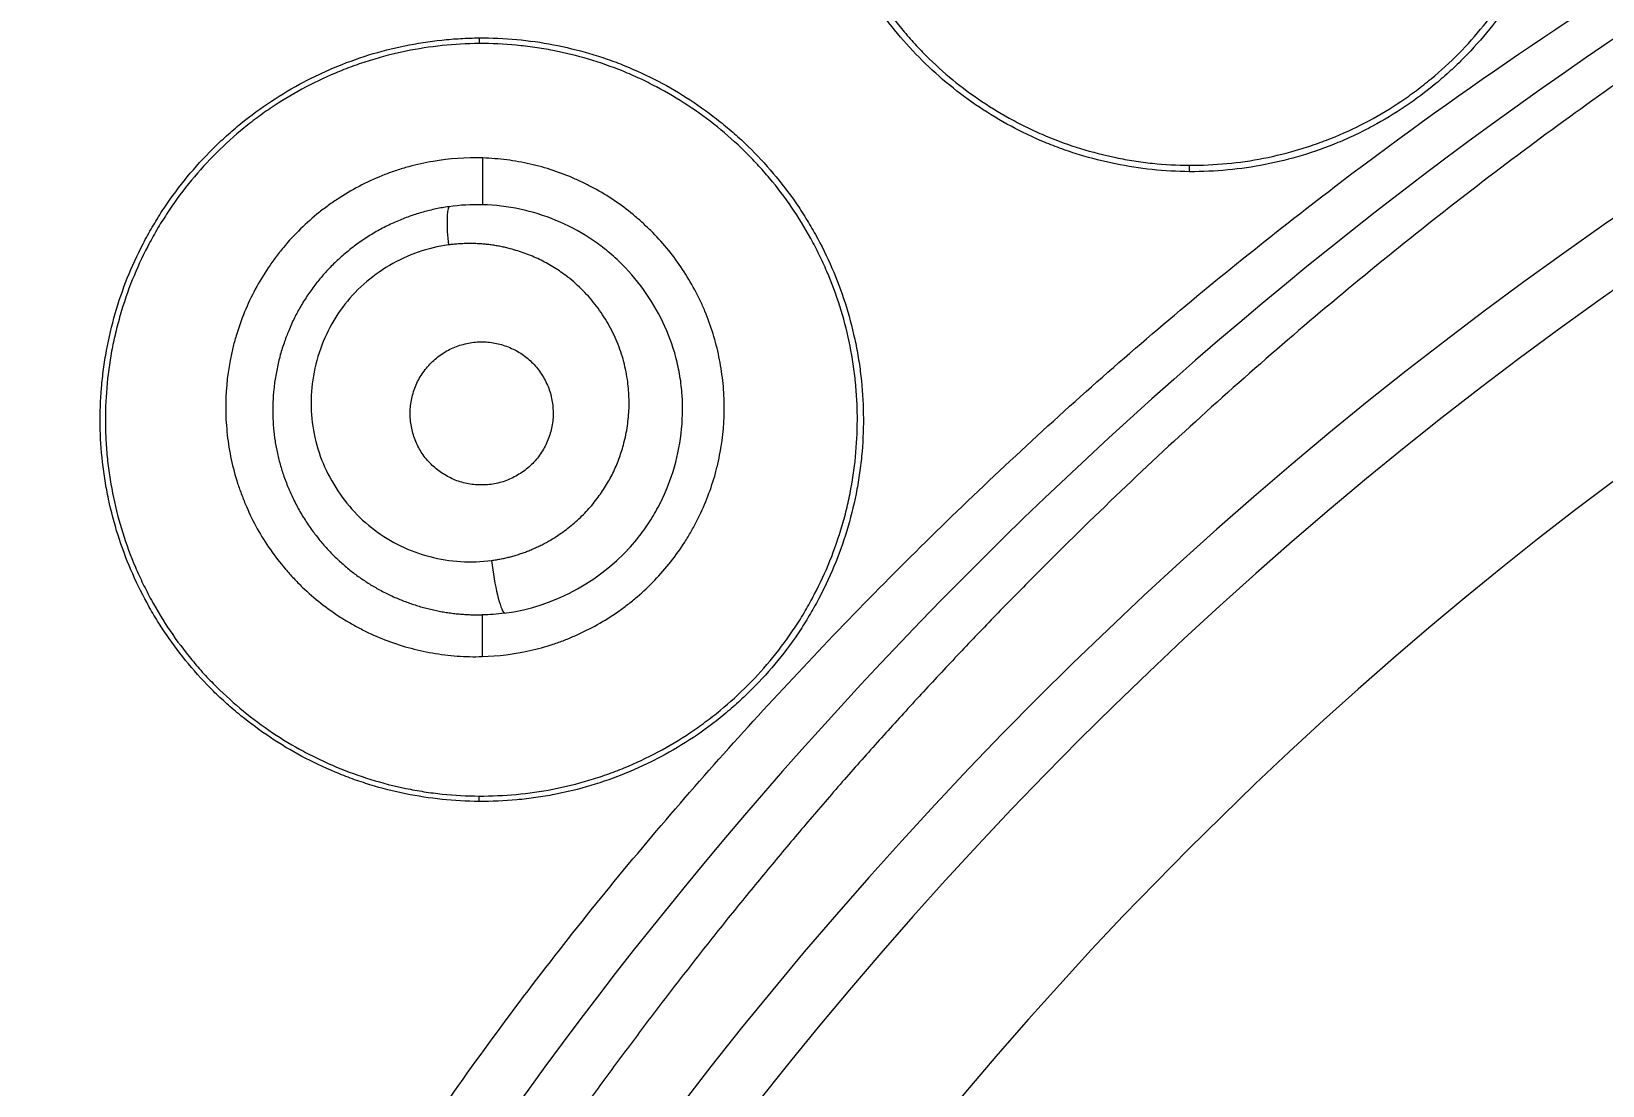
# Model space of a CAD drawing. Extents: x 541 to 1062, y 0 to 382.
# Drawn here: x 870.76 to 880.79, y 292.12 to 298.84 of the extents above; entities that cross this region are included whole.
import ezdxf

# ---------------------------------------------------------------- set-up
doc = ezdxf.new("R2010")
doc.units = 0
doc.header["$LTSCALE"] = 10
doc.header["$MEASUREMENT"] = 0
doc.header["$PDMODE"] = 3
doc.header["$PDSIZE"] = -10
doc.layers.get('0').update_dxf_attribs({"linetype": 'CONTINUOUS'})
doc.layers.get('DEFPOINTS').update_dxf_attribs({"linetype": 'CONTINUOUS'})
doc.layers.add('1', color=7, linetype='CONTINUOUS')
doc.styles.add('Daelim Dimension', font='')
doc.styles.get('Daelim Dimension').set_extended_font_data('NanumGothic')
doc.dimstyles.new('DEFAULT', dxfattribs={"dimscale": 2, "dimtxt": 2, "dimasz": 2, "dimexe": 0, "dimexo": 2, "dimgap": 1, "dimtad": 1, "dimdec": 1, "dimzin": 9, "dimdsep": 46, "dimtxsty": 'Daelim Dimension', "dimcen": 0.5, "dimclrd": 252, "dimclre": 252, "dimclrt": 3, "dimadec": 1, "dimazin": 0, "dimtfac": 1, "dimtdec": 1, "dimtix": 1, "dimtmove": 0, "dimatfit": 3, "dimfxl": 1, "dimtolj": 1, "dimtzin": 1, "dimlwd": 9, "dimlwe": 9, "dimarcsym": 0})

# ---------------------------------------------------------------- blocks, each defined once
blk = doc.blocks.new('*D10')
at = {"color": 5, "linetype": 'ByBlock', "lineweight": 9, "ltscale": 0.5, "transparency": 16777216}
for p, q in [((845.7, 280.073), (845.7, 341.221)), ((849.7, 341.221), (941.7, 341.221)), ((945.7, 280.074), (945.7, 341.221))]:
    blk.add_line(p, q, dxfattribs=at)
at = {"color": 5, "ltscale": 0.5, "transparency": 16777216}
for points in [[(849.7, 341.887), (849.7, 340.554), (845.7, 341.221)], [(941.7, 341.887), (941.7, 340.554), (945.7, 341.221)]]:
    blk.add_solid(points, dxfattribs=at)
at = {"layer": 'DEFPOINTS', "color": 0, "ltscale": 0.5, "transparency": 16777216}
for p in [(945.7, 341.221), (845.7, 276.073), (945.7, 276.074)]:
    blk.add_point(p, dxfattribs=at)
at = {"color": 7, "ltscale": 0.5, "transparency": 16777216, "insert": (895.7, 346.221), "char_height": 6, "attachment_point": 5, "style": 'Daelim Dimension'}
blk.add_mtext('\\A1;%%C100', dxfattribs=at)

msp = doc.modelspace()

# ---------------------------------------------------------------- linework, layer by layer
at = {"layer": '1', "color": 7, "linetype": 'Continuous', "lineweight": 13}
for p, q in [((873.617, 298.803), (873.617, 298.767)), ((873.64, 297.739), (873.64, 298.038)), ((878.152, 297.95), (878.152, 297.991)), ((873.637, 295.123), (873.637, 294.858)), ((873.617, 293.934), (873.617, 293.968))]:
    msp.add_line(p, q, dxfattribs=at)
at = {"layer": '1', "color": 7, "linetype": 'Continuous', "lineweight": 18}
for radius, start, end in [(45.353, 90, 267.6206), (41.2, 90, 267.3523), (41.78, 102.5334, 267.3912)]:
    msp.add_arc((895.7, 276.074), radius, start, end, dxfattribs=at)
at = {"layer": '1', "color": 7, "linetype": 'Continuous', "lineweight": 13}
for radius, start, end in [(26.189, 90, 270), (25.813, 90, 180), (24.827, 0, 180)]:
    msp.add_arc((895.7, 276.074), radius, start, end, dxfattribs=at)
for centre, major_axis, ratio, start_param, end_param in [((873.471, 297.435), (-0.04, 0.297), 0.144323, 0.176399, 1.390659), ((873.746, 295.428), (0.04, -0.297), 0.143923, 4.547591, 6.106797)]:
    msp.add_ellipse(centre, major_axis=major_axis, ratio=ratio, start_param=start_param, end_param=end_param, dxfattribs=at)
at = {"layer": '1', "color": 7, "linetype": 'Continuous', "lineweight": 18}
for points, weights in [([(895.7, 326.074), (868.439, 326.074), (845.7, 307.335), (845.7, 276.074)], [1, 0.732970788325, 0.639202598139, 0.718695429443]), ([(895.7, 321.97), (847.662, 321.97), (829.279, 277.589), (863.247, 243.621)], [1, 0.588455621577, 0.588455621577, 1])]:
    msp.add_rational_spline(points, weights, degree=3, dxfattribs=at)
at = {"layer": '1', "color": 7, "linetype": 'Continuous', "lineweight": 13}
for points, knots in [([(853.335, 276.074), (853.335, 278.847), (853.608, 281.62), (854.69, 287.059), (855.499, 289.725), (857.621, 294.849), (858.934, 297.306), (862.015, 301.917), (863.783, 304.07), (867.704, 307.992), (869.858, 309.759), (874.469, 312.84), (876.926, 314.154), (882.05, 316.276), (884.716, 317.085), (890.155, 318.167), (892.927, 318.44), (895.7, 318.44)], [0, 0, 0, 0, 0.125, 0.125, 0.25, 0.25, 0.375, 0.375, 0.5, 0.5, 0.625, 0.625, 0.75, 0.75, 0.875, 0.875, 1, 1, 1, 1]), ([(872.987, 291.393), (873.125, 291.601), (873.264, 291.807), (873.55, 292.214), (873.696, 292.416), (874.144, 293.013), (874.457, 293.402), (875.103, 294.16), (875.438, 294.529), (876.124, 295.252), (876.476, 295.604), (877.199, 296.29), (877.569, 296.623), (878.328, 297.268), (878.717, 297.58), (879.907, 298.484), (880.734, 299.042), (882.016, 299.811), (882.45, 300.055), (883.331, 300.52), (883.778, 300.74), (884.683, 301.156), (885.141, 301.352), (886.067, 301.718), (886.535, 301.889), (887.48, 302.206), (887.957, 302.352), (888.677, 302.55), (888.918, 302.613), (889.402, 302.731), (889.644, 302.786), (890.132, 302.89), (890.376, 302.938), (890.866, 303.026), (891.112, 303.067), (891.604, 303.142), (891.851, 303.177), (892.344, 303.244), (892.591, 303.276), (892.838, 303.307)], [0, 0, 0, 0, 0.03125, 0.03125, 0.0625, 0.0625, 0.125, 0.125, 0.1875, 0.1875, 0.25, 0.25, 0.3125, 0.3125, 0.375, 0.375, 0.5, 0.5, 0.5625, 0.5625, 0.625, 0.625, 0.6875, 0.6875, 0.75, 0.75, 0.8125, 0.8125, 0.84375, 0.84375, 0.875, 0.875, 0.90625, 0.90625, 0.9375, 0.9375, 0.96875, 0.96875, 1, 1, 1, 1]), ([(873.778, 295.134), (874.106, 295.176), (874.414, 295.349), (874.649, 295.637), (874.674, 295.67), (874.719, 295.739), (874.783, 295.845), (874.894, 296.113), (874.924, 296.362), (874.91, 296.565), (874.906, 296.606), (874.892, 296.686), (874.867, 296.805), (874.768, 297.07), (874.601, 297.302), (874.449, 297.434), (874.386, 297.484), (874.354, 297.507), (874.252, 297.572), (874.039, 297.684), (873.8, 297.735), (873.64, 297.739)], [0, 0, 0, 0, 0.25, 0.25, 0.28125, 0.28125, 0.3125, 0.375, 0.5, 0.5, 0.53125, 0.53125, 0.5625, 0.625, 0.75, 0.78125, 0.78125, 0.8125, 0.8125, 0.875, 1, 1, 1, 1]), ([(860.735, 296.837), (860.789, 296.807), (860.894, 296.746), (861.053, 296.654), (861.211, 296.563), (861.369, 296.473), (861.525, 296.382), (861.682, 296.292), (861.837, 296.203), (861.992, 296.114), (862.147, 296.025), (862.301, 295.936), (862.454, 295.848), (862.607, 295.76), (862.759, 295.672), (862.911, 295.585), (863.062, 295.498), (863.212, 295.411), (863.362, 295.325), (863.511, 295.239), (863.66, 295.154), (863.808, 295.069), (863.955, 294.984), (864.102, 294.899), (864.248, 294.815), (864.394, 294.731), (864.538, 294.648), (864.683, 294.565), (864.827, 294.482), (864.97, 294.4), (865.112, 294.317), (865.254, 294.236), (865.395, 294.154), (865.536, 294.073), (865.676, 293.993), (865.816, 293.913), (865.955, 293.833), (866.093, 293.753), (866.23, 293.674), (866.367, 293.595), (866.504, 293.516), (866.64, 293.438), (866.775, 293.361), (866.909, 293.283), (867.043, 293.206), (867.177, 293.129), (867.309, 293.053), (867.441, 292.977), (867.573, 292.901), (867.703, 292.826), (867.834, 292.751), (867.963, 292.677), (868.092, 292.602), (868.22, 292.529), (868.348, 292.455), (868.475, 292.382), (868.601, 292.309), (868.727, 292.237), (868.852, 292.165), (868.977, 292.093), (869.101, 292.022), (869.224, 291.951), (869.346, 291.88), (869.468, 291.81), (869.59, 291.74), (869.71, 291.671), (869.831, 291.602), (869.95, 291.533), (870.069, 291.465), (870.187, 291.397), (870.304, 291.329), (870.421, 291.262), (870.537, 291.195), (870.653, 291.129), (870.768, 291.063), (870.882, 290.997), (870.958, 290.953), (870.996, 290.931)], [0, 0, 0, 0, 0.015717, 0.031369, 0.046957, 0.06248, 0.077939, 0.093334, 0.108664, 0.12393, 0.139132, 0.154269, 0.169341, 0.184349, 0.199293, 0.214173, 0.228988, 0.243738, 0.258424, 0.273046, 0.287603, 0.302096, 0.316525, 0.330889, 0.345188, 0.359424, 0.373594, 0.387701, 0.401743, 0.41572, 0.429634, 0.443482, 0.457267, 0.470987, 0.484642, 0.498233, 0.51176, 0.525222, 0.53862, 0.551953, 0.565222, 0.578427, 0.591567, 0.604643, 0.617654, 0.630601, 0.643483, 0.656302, 0.669055, 0.681744, 0.694369, 0.70693, 0.719425, 0.731857, 0.744224, 0.756527, 0.768765, 0.780939, 0.793048, 0.805093, 0.817074, 0.82899, 0.840842, 0.852629, 0.864352, 0.87601, 0.887604, 0.899134, 0.910599, 0.921999, 0.933336, 0.944607, 0.955815, 0.966958, 0.978036, 0.98905, 1, 1, 1, 1])]:
    msp.add_open_spline(points, degree=3, knots=knots, dxfattribs=at)
at = {"layer": '1', "color": 7, "linetype": 'Continuous', "lineweight": 18}
for points, knots in [([(860.597, 296.92), (861.414, 298.275), (862.31, 299.582), (864.246, 302.082), (865.287, 303.275), (867.499, 305.532), (868.67, 306.595), (871.127, 308.577), (872.413, 309.497), (875.082, 311.179), (876.464, 311.942), (879.308, 313.301), (880.769, 313.898), (883.748, 314.917), (885.267, 315.339), (888.342, 316.004), (889.898, 316.247), (891.462, 316.399)], [0, 0, 0, 0, 0.125, 0.125, 0.25, 0.25, 0.375, 0.375, 0.5, 0.5, 0.625, 0.625, 0.75, 0.75, 0.875, 0.875, 1, 1, 1, 1]), ([(860.735, 296.837), (862.355, 299.555), (864.307, 302.09), (868.674, 306.581), (871.098, 308.561), (876.446, 311.967), (879.268, 313.327), (883.707, 314.866), (885.224, 315.296), (887.546, 315.81), (888.323, 315.961), (889.495, 316.157), (889.887, 316.217), (890.673, 316.32), (891.067, 316.372), (891.462, 316.399)], [0, 0, 0, 0, 0.25, 0.25, 0.5, 0.5, 0.75, 0.75, 0.875, 0.875, 0.9375, 0.9375, 0.96875, 0.96875, 1, 1, 1, 1]), ([(892.838, 303.307), (891.874, 303.136), (890.895, 303.007), (888.977, 302.557), (888.032, 302.275), (885.242, 301.285), (883.449, 300.426), (878.41, 297.307), (875.489, 294.485), (873.29, 291.172)], [0, 0, 0, 0, 0.125, 0.125, 0.25, 0.25, 0.5, 0.5, 1, 1, 1, 1]), ([(892.838, 303.307), (892.823, 303.304), (892.792, 303.296), (892.746, 303.284), (892.698, 303.273), (892.65, 303.262), (892.601, 303.25), (892.551, 303.239), (892.5, 303.227), (892.448, 303.216), (892.396, 303.205), (892.342, 303.193), (892.288, 303.182), (892.232, 303.171), (892.176, 303.159), (892.095, 303.143), (891.978, 303.121), (891.814, 303.091), (891.616, 303.055), (891.422, 303.02), (891.248, 302.989), (891.109, 302.965), (890.982, 302.942), (890.867, 302.92), (890.764, 302.901), (890.648, 302.879), (890.515, 302.852), (890.365, 302.82), (890.221, 302.789), (890.084, 302.757), (889.967, 302.728), (889.869, 302.703), (889.788, 302.682), (889.706, 302.66), (889.624, 302.638), (889.541, 302.616), (889.459, 302.593), (889.376, 302.57), (889.293, 302.546), (889.21, 302.523), (889.126, 302.498), (889.043, 302.473), (888.959, 302.448), (888.875, 302.423), (888.79, 302.397), (888.706, 302.371), (888.621, 302.344), (888.536, 302.317), (888.451, 302.29), (888.365, 302.262), (888.279, 302.234), (888.193, 302.205), (888.107, 302.176), (888.021, 302.147), (887.934, 302.117), (887.848, 302.087), (887.761, 302.056), (887.673, 302.025), (887.586, 301.994), (887.498, 301.962), (887.41, 301.93), (887.322, 301.898), (887.234, 301.865), (887.022, 301.785), (886.688, 301.656), (886.234, 301.471), (885.784, 301.279), (885.337, 301.079), (884.894, 300.871), (884.454, 300.656), (884.018, 300.433), (883.585, 300.201), (883.156, 299.962), (882.731, 299.715), (882.309, 299.46), (881.62, 299.027), (880.678, 298.388), (879.511, 297.502), (878.384, 296.549), (877.624, 295.834), (877.194, 295.405), (877.076, 295.286), (876.958, 295.166), (876.842, 295.046), (876.726, 294.925), (876.611, 294.803), (876.496, 294.68), (876.382, 294.557), (876.27, 294.433), (876.157, 294.309), (876.046, 294.184), (875.935, 294.058), (875.825, 293.931), (875.716, 293.804), (875.607, 293.676), (875.5, 293.547), (875.393, 293.418), (875.286, 293.288), (875.181, 293.158), (875.076, 293.026), (874.972, 292.894), (874.869, 292.761), (874.766, 292.628), (874.665, 292.494), (874.564, 292.359), (874.463, 292.224), (874.364, 292.087), (874.265, 291.951), (874.167, 291.813), (874.07, 291.675), (873.974, 291.536), (873.878, 291.396), (873.783, 291.256), (873.689, 291.115), (873.627, 291.02), (873.596, 290.973)], [0, 0, 0, 0, 0.001994, 0.004025, 0.006093, 0.008198, 0.010339, 0.012518, 0.014733, 0.016985, 0.019275, 0.021601, 0.023964, 0.026365, 0.028803, 0.031278, 0.036883, 0.043965, 0.052526, 0.062567, 0.069079, 0.075072, 0.080547, 0.085502, 0.089939, 0.093855, 0.100641, 0.10716, 0.113413, 0.119401, 0.125125, 0.128696, 0.13228, 0.135877, 0.139487, 0.143111, 0.146749, 0.1504, 0.154064, 0.157742, 0.161434, 0.16514, 0.168859, 0.172592, 0.176339, 0.1801, 0.183875, 0.187664, 0.191468, 0.195285, 0.199116, 0.202962, 0.206822, 0.210696, 0.214585, 0.218488, 0.222406, 0.226338, 0.230285, 0.234246, 0.238222, 0.242213, 0.246218, 0.250238, 0.271047, 0.291841, 0.312626, 0.333408, 0.354192, 0.374985, 0.395794, 0.416624, 0.437481, 0.458373, 0.479304, 0.500282, 0.562119, 0.624246, 0.686828, 0.75003, 0.757153, 0.764275, 0.771395, 0.778515, 0.785633, 0.792751, 0.799869, 0.806986, 0.814104, 0.821222, 0.828341, 0.83546, 0.842581, 0.849702, 0.856826, 0.863951, 0.871078, 0.878208, 0.88534, 0.892474, 0.899612, 0.906753, 0.913898, 0.921047, 0.928199, 0.935356, 0.942517, 0.949683, 0.956854, 0.96403, 0.971212, 0.9784, 0.985594, 0.992794, 1, 1, 1, 1]), ([(878.152, 297.95), (878.071, 297.951), (877.991, 297.955), (877.834, 297.972), (877.678, 297.996), (877.525, 298.035), (877.411, 298.069), (877.374, 298.082), (877.299, 298.109), (877.262, 298.123), (877.152, 298.169), (877.01, 298.237), (876.809, 298.358), (876.682, 298.451), (876.56, 298.551), (876.501, 298.604), (876.39, 298.714), (876.285, 298.829), (876.191, 298.954), (876.125, 299.052), (876.104, 299.085), (876.073, 299.136), (876.062, 299.153), (876.043, 299.187), (875.994, 299.273), (875.918, 299.432), (875.836, 299.652), (875.796, 299.804), (875.771, 299.92), (875.763, 299.96), (875.751, 300.038), (875.745, 300.077), (875.732, 300.195), (875.722, 300.352), (875.727, 300.51), (875.737, 300.629), (875.741, 300.669), (875.751, 300.748), (875.758, 300.788), (875.779, 300.906), (875.816, 301.062), (875.892, 301.288), (875.959, 301.434), (876.014, 301.542), (876.034, 301.578), (876.074, 301.648), (876.095, 301.682), (876.161, 301.784), (876.255, 301.914), (876.361, 302.035), (876.446, 302.121), (876.475, 302.15), (876.52, 302.191), (876.535, 302.205), (876.565, 302.232), (876.642, 302.298), (876.787, 302.408), (876.924, 302.492), (877.03, 302.55), (877.066, 302.568), (877.139, 302.604), (877.176, 302.62), (877.288, 302.668), (877.364, 302.696), (877.517, 302.743), (877.672, 302.783), (877.83, 302.808), (877.95, 302.821), (877.991, 302.824), (878.071, 302.828), (878.111, 302.829), (878.152, 302.83)], [0, 0, 0, 0, 0.03125, 0.03125, 0.0625, 0.09375, 0.09375, 0.109375, 0.109375, 0.125, 0.125, 0.15625, 0.1875, 0.21875, 0.21875, 0.25, 0.25, 0.28125, 0.3125, 0.3125, 0.328125, 0.328125, 0.335937, 0.335937, 0.34375, 0.375, 0.40625, 0.4375, 0.4375, 0.453125, 0.453125, 0.46875, 0.46875, 0.5, 0.53125, 0.53125, 0.546875, 0.546875, 0.5625, 0.5625, 0.59375, 0.625, 0.65625, 0.65625, 0.671875, 0.671875, 0.6875, 0.6875, 0.71875, 0.75, 0.75, 0.765625, 0.765625, 0.773437, 0.773437, 0.78125, 0.8125, 0.84375, 0.84375, 0.859375, 0.859375, 0.875, 0.875, 0.90625, 0.90625, 0.9375, 0.96875, 0.96875, 0.984375, 0.984375, 1, 1, 1, 1]), ([(878.152, 302.79), (878.072, 302.79), (877.915, 302.781), (877.682, 302.746), (877.529, 302.706), (877.434, 302.677), (877.415, 302.671), (877.377, 302.658), (877.358, 302.652), (877.302, 302.631), (877.265, 302.617), (877.156, 302.57), (877.014, 302.502), (876.879, 302.419), (876.78, 302.352), (876.748, 302.329), (876.684, 302.281), (876.653, 302.256), (876.561, 302.179), (876.445, 302.072), (876.288, 301.895), (876.195, 301.766), (876.13, 301.666), (876.109, 301.632), (876.069, 301.564), (876.05, 301.529), (875.996, 301.424), (875.931, 301.282), (875.88, 301.133), (875.852, 301.038), (875.847, 301.019), (875.837, 300.981), (875.832, 300.962), (875.819, 300.904), (875.81, 300.866), (875.789, 300.75), (875.768, 300.596), (875.763, 300.44), (875.764, 300.323), (875.765, 300.284), (875.77, 300.206), (875.773, 300.167), (875.786, 300.05), (875.811, 299.897), (875.869, 299.673), (875.923, 299.528), (875.968, 299.42), (875.984, 299.384), (876.018, 299.314), (876.035, 299.28), (876.091, 299.178), (876.171, 299.047), (876.263, 298.923), (876.337, 298.834), (876.362, 298.805), (876.414, 298.747), (876.441, 298.719), (876.524, 298.636), (876.638, 298.533), (876.824, 298.395), (876.957, 298.315), (877.043, 298.269), (877.077, 298.251), (877.112, 298.233), (877.165, 298.208), (877.201, 298.192), (877.309, 298.147), (877.455, 298.094), (877.605, 298.056), (877.72, 298.032), (877.758, 298.025), (877.836, 298.013), (877.875, 298.008), (877.993, 297.996), (878.072, 297.992), (878.152, 297.991)], [0, 0, 0, 0, 0.03125, 0.0625, 0.09375, 0.09375, 0.101563, 0.101563, 0.109375, 0.109375, 0.125, 0.125, 0.15625, 0.1875, 0.1875, 0.203125, 0.203125, 0.21875, 0.21875, 0.25, 0.28125, 0.3125, 0.3125, 0.328125, 0.328125, 0.34375, 0.34375, 0.375, 0.40625, 0.40625, 0.414063, 0.414063, 0.421875, 0.421875, 0.4375, 0.4375, 0.46875, 0.5, 0.5, 0.515625, 0.515625, 0.53125, 0.53125, 0.5625, 0.59375, 0.625, 0.625, 0.640625, 0.640625, 0.65625, 0.65625, 0.6875, 0.71875, 0.71875, 0.734375, 0.734375, 0.75, 0.75, 0.78125, 0.8125, 0.84375, 0.84375, 0.851563, 0.859375, 0.859375, 0.875, 0.875, 0.90625, 0.9375, 0.9375, 0.953125, 0.953125, 0.96875, 0.96875, 1, 1, 1, 1]), ([(878.152, 302.83), (878.233, 302.83), (878.313, 302.827), (878.472, 302.812), (878.63, 302.789), (878.785, 302.751), (878.899, 302.717), (878.937, 302.705), (879.013, 302.678), (879.05, 302.664), (879.161, 302.619), (879.304, 302.552), (879.44, 302.472), (879.539, 302.407), (879.588, 302.373), (879.636, 302.337), (879.667, 302.313), (879.683, 302.301), (879.76, 302.238), (879.878, 302.133), (880.038, 301.96), (880.133, 301.835), (880.2, 301.737), (880.222, 301.704), (880.264, 301.636), (880.284, 301.602), (880.341, 301.498), (880.41, 301.356), (880.465, 301.209), (880.513, 301.058), (880.534, 300.982), (880.555, 300.884), (880.559, 300.864), (880.567, 300.825), (880.577, 300.766), (880.585, 300.707), (880.599, 300.589), (880.609, 300.43), (880.604, 300.271), (880.594, 300.151), (880.59, 300.111), (880.582, 300.051), (880.579, 300.031), (880.573, 299.991), (880.556, 299.891), (880.515, 299.715), (880.463, 299.563), (880.403, 299.413), (880.37, 299.34), (880.323, 299.249), (880.313, 299.231), (880.293, 299.195), (880.263, 299.142), (880.231, 299.09), (880.165, 298.988), (880.069, 298.857), (879.961, 298.736), (879.875, 298.649), (879.846, 298.62), (879.785, 298.565), (879.755, 298.538), (879.66, 298.46), (879.53, 298.362), (879.391, 298.279), (879.284, 298.221), (879.248, 298.203), (879.174, 298.168), (879.136, 298.151), (879.023, 298.104), (878.87, 298.05), (878.714, 298.011), (878.556, 297.98), (878.476, 297.969), (878.314, 297.953), (878.233, 297.95), (878.152, 297.95)], [0, 0, 0, 0, 0.03125, 0.03125, 0.0625, 0.09375, 0.09375, 0.109375, 0.109375, 0.125, 0.125, 0.15625, 0.1875, 0.1875, 0.203125, 0.210937, 0.210937, 0.21875, 0.21875, 0.25, 0.28125, 0.3125, 0.3125, 0.328125, 0.328125, 0.34375, 0.34375, 0.375, 0.40625, 0.40625, 0.4375, 0.4375, 0.445312, 0.445312, 0.453125, 0.46875, 0.46875, 0.5, 0.53125, 0.53125, 0.546875, 0.546875, 0.554687, 0.554687, 0.5625, 0.59375, 0.625, 0.625, 0.65625, 0.65625, 0.664062, 0.664062, 0.671875, 0.6875, 0.6875, 0.71875, 0.75, 0.75, 0.765625, 0.765625, 0.78125, 0.78125, 0.8125, 0.84375, 0.84375, 0.859375, 0.859375, 0.875, 0.875, 0.90625, 0.9375, 0.9375, 0.96875, 0.96875, 1, 1, 1, 1]), ([(878.152, 297.991), (878.231, 297.991), (878.39, 297.998), (878.624, 298.032), (878.778, 298.07), (878.874, 298.099), (878.893, 298.105), (878.931, 298.117), (878.95, 298.124), (879.007, 298.144), (879.044, 298.158), (879.155, 298.204), (879.298, 298.272), (879.434, 298.354), (879.534, 298.421), (879.567, 298.444), (879.615, 298.48), (879.631, 298.492), (879.662, 298.517), (879.74, 298.58), (879.873, 298.701), (879.978, 298.82), (880.053, 298.912), (880.078, 298.944), (880.125, 299.008), (880.147, 299.041), (880.213, 299.142), (880.254, 299.211), (880.327, 299.351), (880.393, 299.494), (880.445, 299.644), (880.478, 299.758), (880.488, 299.797), (880.506, 299.874), (880.515, 299.913), (880.536, 300.029), (880.557, 300.184), (880.563, 300.341), (880.562, 300.458), (880.56, 300.498), (880.557, 300.557), (880.555, 300.576), (880.552, 300.616), (880.542, 300.714), (880.514, 300.887), (880.455, 301.112), (880.401, 301.259), (880.363, 301.349), (880.355, 301.367), (880.339, 301.403), (880.314, 301.456), (880.287, 301.507), (880.231, 301.61), (880.15, 301.742), (880.057, 301.866), (879.983, 301.955), (879.957, 301.985), (879.917, 302.028), (879.904, 302.042), (879.877, 302.07), (879.808, 302.14), (879.678, 302.257), (879.49, 302.394), (879.356, 302.474), (879.269, 302.52), (879.252, 302.529), (879.216, 302.547), (879.163, 302.572), (879.11, 302.596), (879.001, 302.64), (878.854, 302.693), (878.702, 302.73), (878.586, 302.753), (878.548, 302.76), (878.469, 302.771), (878.43, 302.776), (878.311, 302.787), (878.231, 302.791), (878.152, 302.79)], [0, 0, 0, 0, 0.03125, 0.0625, 0.09375, 0.09375, 0.101562, 0.101562, 0.109375, 0.109375, 0.125, 0.125, 0.15625, 0.1875, 0.1875, 0.203125, 0.203125, 0.210937, 0.210937, 0.21875, 0.25, 0.28125, 0.28125, 0.296875, 0.296875, 0.3125, 0.3125, 0.34375, 0.34375, 0.375, 0.40625, 0.40625, 0.421875, 0.421875, 0.4375, 0.4375, 0.46875, 0.5, 0.5, 0.515625, 0.515625, 0.523437, 0.523437, 0.53125, 0.5625, 0.59375, 0.625, 0.625, 0.632812, 0.632812, 0.640625, 0.65625, 0.65625, 0.6875, 0.71875, 0.71875, 0.734375, 0.734375, 0.742187, 0.742187, 0.75, 0.78125, 0.8125, 0.84375, 0.84375, 0.851562, 0.851562, 0.859375, 0.875, 0.875, 0.90625, 0.9375, 0.9375, 0.953125, 0.953125, 0.96875, 0.96875, 1, 1, 1, 1]), ([(873.617, 293.934), (873.538, 293.934), (873.459, 293.939), (873.302, 293.955), (873.148, 293.979), (872.996, 294.017), (872.883, 294.052), (872.846, 294.064), (872.771, 294.091), (872.735, 294.106), (872.626, 294.151), (872.484, 294.218), (872.284, 294.338), (872.158, 294.431), (872.081, 294.493), (872.066, 294.506), (872.036, 294.531), (871.992, 294.57), (871.949, 294.61), (871.865, 294.693), (871.76, 294.808), (871.666, 294.933), (871.599, 295.03), (871.578, 295.063), (871.537, 295.13), (871.517, 295.165), (871.46, 295.269), (871.391, 295.41), (871.309, 295.631), (871.269, 295.784), (871.244, 295.9), (871.236, 295.94), (871.224, 296.019), (871.218, 296.058), (871.205, 296.176), (871.195, 296.334), (871.201, 296.493), (871.211, 296.612), (871.215, 296.652), (871.226, 296.731), (871.232, 296.771), (871.254, 296.89), (871.291, 297.046), (871.368, 297.272), (871.435, 297.418), (871.491, 297.526), (871.511, 297.562), (871.552, 297.631), (871.573, 297.666), (871.639, 297.767), (871.733, 297.896), (871.839, 298.016), (871.924, 298.103), (871.953, 298.131), (871.998, 298.172), (872.013, 298.185), (872.043, 298.212), (872.12, 298.278), (872.264, 298.386), (872.401, 298.469), (872.506, 298.527), (872.559, 298.554), (872.614, 298.579), (872.651, 298.596), (872.669, 298.604), (872.762, 298.643), (872.837, 298.671), (872.989, 298.718), (873.142, 298.757), (873.299, 298.781), (873.418, 298.794), (873.458, 298.797), (873.538, 298.802), (873.578, 298.803), (873.617, 298.803)], [0, 0, 0, 0, 0.03125, 0.03125, 0.0625, 0.09375, 0.09375, 0.109375, 0.109375, 0.125, 0.125, 0.15625, 0.1875, 0.21875, 0.21875, 0.226563, 0.226563, 0.234375, 0.25, 0.25, 0.28125, 0.3125, 0.3125, 0.328125, 0.328125, 0.34375, 0.34375, 0.375, 0.40625, 0.4375, 0.4375, 0.453125, 0.453125, 0.46875, 0.46875, 0.5, 0.53125, 0.53125, 0.546875, 0.546875, 0.5625, 0.5625, 0.59375, 0.625, 0.65625, 0.65625, 0.671875, 0.671875, 0.6875, 0.6875, 0.71875, 0.75, 0.75, 0.765625, 0.765625, 0.773437, 0.773437, 0.78125, 0.8125, 0.84375, 0.84375, 0.859375, 0.867187, 0.867187, 0.875, 0.875, 0.90625, 0.90625, 0.9375, 0.96875, 0.96875, 0.984375, 0.984375, 1, 1, 1, 1]), ([(873.617, 298.767), (873.538, 298.767), (873.382, 298.758), (873.15, 298.722), (872.998, 298.684), (872.904, 298.654), (872.885, 298.648), (872.848, 298.636), (872.829, 298.629), (872.773, 298.609), (872.736, 298.594), (872.627, 298.548), (872.485, 298.48), (872.35, 298.398), (872.252, 298.332), (872.22, 298.309), (872.156, 298.261), (872.125, 298.236), (872.033, 298.159), (871.917, 298.052), (871.76, 297.875), (871.666, 297.747), (871.612, 297.663), (871.601, 297.646), (871.58, 297.613), (871.549, 297.561), (871.521, 297.509), (871.466, 297.404), (871.4, 297.261), (871.349, 297.112), (871.316, 296.998), (871.306, 296.96), (871.288, 296.883), (871.279, 296.844), (871.258, 296.728), (871.237, 296.572), (871.231, 296.416), (871.233, 296.299), (871.234, 296.26), (871.239, 296.181), (871.242, 296.142), (871.255, 296.025), (871.28, 295.871), (871.339, 295.646), (871.393, 295.5), (871.439, 295.393), (871.455, 295.357), (871.489, 295.287), (871.507, 295.252), (871.562, 295.151), (871.642, 295.019), (871.735, 294.896), (871.809, 294.807), (871.834, 294.777), (871.887, 294.72), (871.914, 294.692), (871.996, 294.61), (872.111, 294.507), (872.296, 294.369), (872.429, 294.29), (872.531, 294.235), (872.566, 294.217), (872.637, 294.184), (872.672, 294.168), (872.779, 294.123), (872.924, 294.071), (873.074, 294.032), (873.188, 294.009), (873.227, 294.002), (873.304, 293.99), (873.343, 293.985), (873.46, 293.973), (873.539, 293.969), (873.617, 293.968)], [0, 0, 0, 0, 0.03125, 0.0625, 0.09375, 0.09375, 0.101562, 0.101562, 0.109375, 0.109375, 0.125, 0.125, 0.15625, 0.1875, 0.1875, 0.203125, 0.203125, 0.21875, 0.21875, 0.25, 0.28125, 0.3125, 0.3125, 0.320313, 0.320313, 0.328125, 0.34375, 0.34375, 0.375, 0.40625, 0.40625, 0.421875, 0.421875, 0.4375, 0.4375, 0.46875, 0.5, 0.5, 0.515625, 0.515625, 0.53125, 0.53125, 0.5625, 0.59375, 0.625, 0.625, 0.640625, 0.640625, 0.65625, 0.65625, 0.6875, 0.71875, 0.71875, 0.734375, 0.734375, 0.75, 0.75, 0.78125, 0.8125, 0.84375, 0.84375, 0.859375, 0.859375, 0.875, 0.875, 0.90625, 0.9375, 0.9375, 0.953125, 0.953125, 0.96875, 0.96875, 1, 1, 1, 1]), ([(873.617, 298.803), (873.698, 298.804), (873.778, 298.8), (873.936, 298.786), (874.092, 298.764), (874.246, 298.726), (874.36, 298.693), (874.397, 298.681), (874.473, 298.655), (874.51, 298.641), (874.62, 298.596), (874.763, 298.53), (874.966, 298.411), (875.094, 298.318), (875.187, 298.244), (875.218, 298.218), (875.277, 298.166), (875.306, 298.139), (875.39, 298.057), (875.497, 297.942), (875.593, 297.817), (875.661, 297.719), (875.682, 297.686), (875.714, 297.635), (875.724, 297.618), (875.744, 297.584), (875.794, 297.497), (875.872, 297.337), (875.928, 297.189), (875.977, 297.038), (875.997, 296.961), (876.023, 296.844), (876.03, 296.804), (876.044, 296.725), (876.049, 296.685), (876.063, 296.566), (876.073, 296.406), (876.068, 296.246), (876.058, 296.126), (876.053, 296.085), (876.045, 296.025), (876.042, 296.005), (876.036, 295.965), (876.018, 295.864), (875.976, 295.688), (875.924, 295.535), (875.863, 295.385), (875.829, 295.311), (875.782, 295.22), (875.772, 295.202), (875.752, 295.167), (875.722, 295.114), (875.69, 295.062), (875.623, 294.96), (875.527, 294.83), (875.418, 294.709), (875.346, 294.637), (875.332, 294.623), (875.302, 294.595), (875.287, 294.581), (875.242, 294.539), (875.211, 294.513), (875.117, 294.435), (874.987, 294.339), (874.849, 294.257), (874.742, 294.2), (874.706, 294.182), (874.65, 294.156), (874.632, 294.147), (874.595, 294.131), (874.501, 294.091), (874.331, 294.031), (874.176, 293.993), (874.058, 293.97), (874.018, 293.964), (873.939, 293.952), (873.899, 293.948), (873.778, 293.937), (873.698, 293.933), (873.617, 293.934)], [0, 0, 0, 0, 0.03125, 0.03125, 0.0625, 0.09375, 0.09375, 0.109375, 0.109375, 0.125, 0.125, 0.15625, 0.1875, 0.21875, 0.21875, 0.234375, 0.234375, 0.25, 0.25, 0.28125, 0.3125, 0.3125, 0.328125, 0.328125, 0.335938, 0.335938, 0.34375, 0.375, 0.40625, 0.40625, 0.4375, 0.4375, 0.453125, 0.453125, 0.46875, 0.46875, 0.5, 0.53125, 0.53125, 0.546875, 0.546875, 0.554688, 0.554688, 0.5625, 0.59375, 0.625, 0.625, 0.65625, 0.65625, 0.664063, 0.664063, 0.671875, 0.6875, 0.6875, 0.71875, 0.75, 0.75, 0.757813, 0.757813, 0.765625, 0.765625, 0.78125, 0.78125, 0.8125, 0.84375, 0.84375, 0.859375, 0.859375, 0.867188, 0.867188, 0.875, 0.90625, 0.9375, 0.9375, 0.953125, 0.953125, 0.96875, 0.96875, 1, 1, 1, 1]), ([(873.617, 293.968), (873.697, 293.968), (873.855, 293.975), (874.088, 294.008), (874.242, 294.046), (874.337, 294.074), (874.356, 294.08), (874.394, 294.092), (874.413, 294.099), (874.47, 294.119), (874.507, 294.133), (874.617, 294.178), (874.761, 294.246), (874.897, 294.327), (874.996, 294.394), (875.029, 294.417), (875.093, 294.464), (875.125, 294.489), (875.218, 294.566), (875.336, 294.673), (875.496, 294.85), (875.59, 294.979), (875.646, 295.063), (875.657, 295.08), (875.678, 295.114), (875.709, 295.166), (875.738, 295.218), (875.794, 295.323), (875.86, 295.467), (875.912, 295.617), (875.94, 295.713), (875.946, 295.732), (875.956, 295.771), (875.961, 295.79), (875.975, 295.849), (875.983, 295.888), (876.005, 296.005), (876.026, 296.161), (876.032, 296.318), (876.031, 296.437), (876.029, 296.476), (876.024, 296.555), (876.021, 296.595), (876.008, 296.713), (875.982, 296.868), (875.923, 297.094), (875.868, 297.241), (875.829, 297.331), (875.821, 297.35), (875.805, 297.385), (875.78, 297.438), (875.753, 297.49), (875.696, 297.593), (875.615, 297.725), (875.521, 297.849), (875.446, 297.938), (875.42, 297.968), (875.367, 298.025), (875.34, 298.053), (875.256, 298.135), (875.14, 298.239), (874.952, 298.375), (874.818, 298.455), (874.731, 298.5), (874.714, 298.509), (874.679, 298.527), (874.626, 298.552), (874.572, 298.576), (874.464, 298.62), (874.317, 298.671), (874.166, 298.708), (874.05, 298.731), (874.012, 298.737), (873.933, 298.749), (873.894, 298.753), (873.776, 298.764), (873.697, 298.768), (873.617, 298.767)], [0, 0, 0, 0, 0.03125, 0.0625, 0.09375, 0.09375, 0.101563, 0.101563, 0.109375, 0.109375, 0.125, 0.125, 0.15625, 0.1875, 0.1875, 0.203125, 0.203125, 0.21875, 0.21875, 0.25, 0.28125, 0.3125, 0.3125, 0.320313, 0.320313, 0.328125, 0.34375, 0.34375, 0.375, 0.40625, 0.40625, 0.414063, 0.414063, 0.421875, 0.421875, 0.4375, 0.4375, 0.46875, 0.5, 0.5, 0.515625, 0.515625, 0.53125, 0.53125, 0.5625, 0.59375, 0.625, 0.625, 0.632813, 0.632813, 0.640625, 0.65625, 0.65625, 0.6875, 0.71875, 0.71875, 0.734375, 0.734375, 0.75, 0.75, 0.78125, 0.8125, 0.84375, 0.84375, 0.851563, 0.851563, 0.859375, 0.875, 0.875, 0.90625, 0.9375, 0.9375, 0.953125, 0.953125, 0.96875, 0.96875, 1, 1, 1, 1]), ([(873.64, 298.038), (873.533, 298.041), (873.428, 298.034), (873.271, 298.007), (873.219, 297.996), (873.142, 297.974), (873.116, 297.967), (873.065, 297.95), (873.04, 297.941), (872.915, 297.892), (872.82, 297.844), (872.707, 297.771), (872.685, 297.756), (872.641, 297.725), (872.619, 297.708), (872.556, 297.658), (872.476, 297.587), (872.403, 297.508), (872.351, 297.447), (872.335, 297.425), (872.302, 297.382), (872.287, 297.36), (872.211, 297.248), (872.161, 297.154), (872.1, 297.006), (872.082, 296.955), (872.059, 296.878), (872.051, 296.852), (872.039, 296.8), (872.033, 296.773), (872.008, 296.643), (871.999, 296.537), (872, 296.404), (872.001, 296.377), (872.005, 296.324), (872.007, 296.297), (872.016, 296.218), (872.033, 296.114), (872.06, 296.013), (872.084, 295.937), (872.093, 295.913), (872.112, 295.863), (872.122, 295.838), (872.174, 295.717), (872.225, 295.626), (872.315, 295.497), (872.347, 295.456), (872.398, 295.396), (872.416, 295.376), (872.452, 295.338), (872.47, 295.319), (872.565, 295.228), (872.647, 295.164), (872.757, 295.093), (872.78, 295.08), (872.825, 295.054), (872.849, 295.041), (872.919, 295.005), (872.967, 294.984), (873.113, 294.927), (873.214, 294.899), (873.345, 294.876), (873.371, 294.872), (873.424, 294.866), (873.451, 294.863), (873.53, 294.857), (873.583, 294.856), (873.637, 294.858)], [0, 0, 0, 0, 0.0625, 0.0625, 0.09375, 0.09375, 0.109375, 0.109375, 0.125, 0.125, 0.1875, 0.1875, 0.203125, 0.203125, 0.21875, 0.21875, 0.25, 0.28125, 0.28125, 0.296875, 0.296875, 0.3125, 0.3125, 0.375, 0.375, 0.40625, 0.40625, 0.421875, 0.421875, 0.4375, 0.4375, 0.5, 0.5, 0.515625, 0.515625, 0.53125, 0.53125, 0.5625, 0.59375, 0.59375, 0.609375, 0.609375, 0.625, 0.625, 0.6875, 0.6875, 0.71875, 0.71875, 0.734375, 0.734375, 0.75, 0.75, 0.8125, 0.8125, 0.828125, 0.828125, 0.84375, 0.84375, 0.875, 0.875, 0.9375, 0.9375, 0.953125, 0.953125, 0.96875, 0.96875, 1, 1, 1, 1]), ([(873.637, 294.858), (873.74, 294.861), (873.841, 294.873), (873.991, 294.907), (874.04, 294.92), (874.114, 294.945), (874.138, 294.953), (874.186, 294.972), (874.21, 294.982), (874.328, 295.034), (874.418, 295.084), (874.524, 295.158), (874.544, 295.173), (874.585, 295.205), (874.606, 295.222), (874.665, 295.272), (874.703, 295.308), (874.81, 295.42), (874.874, 295.5), (874.944, 295.61), (874.958, 295.632), (874.983, 295.677), (874.996, 295.7), (875.031, 295.769), (875.073, 295.863), (875.106, 295.96), (875.128, 296.034), (875.134, 296.059), (875.146, 296.11), (875.151, 296.135), (875.174, 296.262), (875.183, 296.364), (875.181, 296.517), (875.178, 296.568), (875.169, 296.644), (875.166, 296.67), (875.158, 296.72), (875.153, 296.745), (875.128, 296.869), (875.098, 296.966), (875.049, 297.083), (875.039, 297.106), (875.017, 297.152), (875.005, 297.175), (874.969, 297.242), (874.943, 297.285), (874.86, 297.411), (874.797, 297.489), (874.708, 297.58), (874.689, 297.597), (874.652, 297.632), (874.596, 297.682), (874.496, 297.758), (874.411, 297.811), (874.345, 297.848), (874.322, 297.86), (874.277, 297.883), (874.254, 297.893), (874.137, 297.945), (874.042, 297.976), (873.894, 298.01), (873.844, 298.019), (873.768, 298.029), (873.743, 298.031), (873.692, 298.035), (873.666, 298.037), (873.64, 298.038)], [0, 0, 0, 0, 0.0625, 0.0625, 0.09375, 0.09375, 0.109375, 0.109375, 0.125, 0.125, 0.1875, 0.1875, 0.203125, 0.203125, 0.21875, 0.21875, 0.25, 0.25, 0.3125, 0.3125, 0.328125, 0.328125, 0.34375, 0.34375, 0.375, 0.40625, 0.40625, 0.421875, 0.421875, 0.4375, 0.4375, 0.5, 0.5, 0.53125, 0.53125, 0.546875, 0.546875, 0.5625, 0.5625, 0.625, 0.625, 0.640625, 0.640625, 0.65625, 0.65625, 0.6875, 0.6875, 0.75, 0.75, 0.765625, 0.765625, 0.78125, 0.8125, 0.84375, 0.84375, 0.859375, 0.859375, 0.875, 0.875, 0.9375, 0.9375, 0.96875, 0.96875, 0.984375, 0.984375, 1, 1, 1, 1]), ([(873.422, 297.483), (873.289, 297.465), (873.164, 297.421), (872.926, 297.282), (872.826, 297.192), (872.665, 296.977), (872.608, 296.854), (872.542, 296.59), (872.536, 296.457), (872.575, 296.196), (872.62, 296.073), (872.758, 295.842), (872.844, 295.745), (873.055, 295.586), (873.171, 295.53), (873.433, 295.461), (873.564, 295.453), (873.697, 295.471)], [0, 0, 0, 0, 0.125, 0.125, 0.25, 0.25, 0.375, 0.375, 0.5, 0.5, 0.625, 0.625, 0.75, 0.75, 0.875, 0.875, 1, 1, 1, 1]), ([(873.697, 295.471), (873.702, 295.471), (873.712, 295.473), (873.727, 295.475), (873.743, 295.478), (873.758, 295.481), (873.773, 295.484), (873.788, 295.487), (873.803, 295.491), (873.818, 295.494), (873.833, 295.498), (873.847, 295.503), (873.862, 295.507), (873.877, 295.512), (873.891, 295.517), (873.906, 295.522), (873.92, 295.527), (873.934, 295.533), (873.949, 295.539), (873.963, 295.545), (873.977, 295.551), (873.991, 295.558), (874.005, 295.564), (874.019, 295.571), (874.033, 295.579), (874.047, 295.586), (874.061, 295.594), (874.101, 295.617), (874.164, 295.659), (874.246, 295.726), (874.32, 295.801), (874.384, 295.881), (874.438, 295.964), (874.483, 296.049), (874.518, 296.138), (874.542, 296.217), (874.557, 296.286), (874.566, 296.343), (874.572, 296.4), (874.575, 296.456), (874.574, 296.513), (874.571, 296.569), (874.561, 296.651), (874.539, 296.755), (874.494, 296.879), (874.434, 296.997), (874.359, 297.107), (874.271, 297.205), (874.18, 297.283), (874.089, 297.345), (874.003, 297.392), (873.911, 297.43), (873.838, 297.453), (873.786, 297.466), (873.756, 297.473), (873.726, 297.478), (873.695, 297.483), (873.665, 297.487), (873.635, 297.489), (873.604, 297.491), (873.574, 297.492), (873.544, 297.492), (873.513, 297.491), (873.483, 297.489), (873.452, 297.487), (873.432, 297.484), (873.422, 297.483)], [0, 0, 0, 0, 0.004847, 0.009683, 0.014509, 0.019326, 0.024135, 0.028937, 0.033733, 0.038525, 0.043314, 0.048101, 0.052888, 0.057674, 0.062463, 0.067254, 0.072049, 0.076849, 0.081656, 0.08647, 0.091293, 0.096126, 0.10097, 0.105826, 0.110695, 0.115579, 0.120479, 0.125396, 0.15843, 0.190966, 0.223382, 0.256057, 0.286095, 0.315713, 0.345194, 0.374828, 0.392983, 0.410947, 0.428774, 0.446518, 0.464235, 0.481982, 0.499814, 0.541157, 0.58253, 0.624627, 0.666687, 0.708223, 0.749917, 0.781233, 0.812341, 0.84353, 0.875089, 0.884887, 0.894622, 0.904302, 0.913937, 0.923533, 0.933101, 0.942648, 0.952184, 0.961717, 0.971256, 0.980811, 0.990389, 1, 1, 1, 1]), ([(873.177, 296.402), (873.177, 296.433), (873.179, 296.463), (873.188, 296.507), (873.191, 296.522), (873.2, 296.551), (873.205, 296.566), (873.222, 296.608), (873.237, 296.635), (873.262, 296.673), (873.271, 296.685), (873.29, 296.709), (873.301, 296.72), (873.333, 296.752), (873.356, 296.772), (873.408, 296.806), (873.434, 296.82), (873.476, 296.837), (873.491, 296.842), (873.52, 296.85), (873.535, 296.854), (873.579, 296.863), (873.609, 296.865), (873.654, 296.865), (873.67, 296.864), (873.699, 296.861), (873.714, 296.858), (873.758, 296.849), (873.786, 296.84), (873.828, 296.822), (873.841, 296.816), (873.867, 296.802), (873.893, 296.786), (873.916, 296.768), (873.939, 296.749), (873.95, 296.739), (873.981, 296.707), (874, 296.684), (874.024, 296.646), (874.032, 296.633), (874.045, 296.607), (874.052, 296.593), (874.068, 296.552), (874.077, 296.523), (874.085, 296.479), (874.087, 296.464), (874.089, 296.433), (874.09, 296.418), (874.09, 296.403)], [0, 0, 0, 0, 0.0625, 0.0625, 0.09375, 0.09375, 0.125, 0.125, 0.1875, 0.1875, 0.21875, 0.21875, 0.25, 0.25, 0.3125, 0.3125, 0.375, 0.375, 0.40625, 0.40625, 0.4375, 0.4375, 0.5, 0.5, 0.53125, 0.53125, 0.5625, 0.5625, 0.625, 0.625, 0.65625, 0.65625, 0.6875, 0.71875, 0.71875, 0.75, 0.75, 0.8125, 0.8125, 0.84375, 0.84375, 0.875, 0.875, 0.9375, 0.9375, 0.96875, 0.96875, 1, 1, 1, 1]), ([(874.09, 296.403), (874.089, 296.373), (874.086, 296.344), (874.077, 296.3), (874.073, 296.286), (874.064, 296.257), (874.058, 296.243), (874.041, 296.202), (874.026, 296.176), (874.001, 296.139), (873.992, 296.126), (873.972, 296.103), (873.962, 296.092), (873.93, 296.061), (873.906, 296.042), (873.869, 296.018), (873.855, 296.01), (873.829, 295.996), (873.802, 295.984), (873.774, 295.974), (873.745, 295.966), (873.73, 295.962), (873.686, 295.954), (873.657, 295.952), (873.613, 295.952), (873.598, 295.953), (873.568, 295.956), (873.554, 295.958), (873.51, 295.967), (873.482, 295.976), (873.442, 295.993), (873.428, 296), (873.403, 296.014), (873.378, 296.029), (873.354, 296.046), (873.332, 296.065), (873.321, 296.074), (873.289, 296.106), (873.271, 296.128), (873.246, 296.165), (873.239, 296.177), (873.225, 296.203), (873.218, 296.216), (873.201, 296.257), (873.193, 296.285), (873.181, 296.343), (873.177, 296.372), (873.177, 296.402)], [0, 0, 0, 0, 0.0625, 0.0625, 0.09375, 0.09375, 0.125, 0.125, 0.1875, 0.1875, 0.21875, 0.21875, 0.25, 0.25, 0.3125, 0.3125, 0.34375, 0.34375, 0.375, 0.40625, 0.40625, 0.4375, 0.4375, 0.5, 0.5, 0.53125, 0.53125, 0.5625, 0.5625, 0.625, 0.625, 0.65625, 0.65625, 0.6875, 0.71875, 0.71875, 0.75, 0.75, 0.8125, 0.8125, 0.84375, 0.84375, 0.875, 0.875, 0.9375, 0.9375, 1, 1, 1, 1])]:
    msp.add_open_spline(points, degree=3, knots=knots, dxfattribs=at)
at = {"layer": '1', "color": 7, "linetype": 'Continuous', "lineweight": 13}
msp.add_rational_spline([(873.424, 297.727), (873.086, 297.679), (872.768, 297.493), (872.353, 296.938), (872.265, 296.581), (872.361, 295.912), (872.545, 295.599), (873.045, 295.215), (873.338, 295.118), (873.637, 295.124)], [0.999999988126, 0.999999988824, 0.999999989153, 0.999999988932, 0.999999988382, 0.999999986659, 0.999999985472, 0.999999983174, 0.999999982077, 0.999999981206], degree=3, knots=[0, 0, 0, 0, 0.258762, 0.258762, 0.517525, 0.517525, 0.776287, 0.776287, 1, 1, 1, 1], dxfattribs=at)
for points in [[(873.64, 297.739), (873.568, 297.741), (873.496, 297.737), (873.424, 297.727)], [(873.778, 295.134), (873.731, 295.128), (873.684, 295.124), (873.637, 295.123)]]:
    msp.add_open_spline(points, degree=3, dxfattribs=at)

# ---------------------------------------------------------------- dimensions: what is measured, and where the dimension line sits
at = {"ltscale": 0.5}
dim = msp.add_linear_dim(base=(945.7, 341.221), p1=(845.7, 276.073), p2=(945.7, 276.074), text='%%C<>', dimstyle='DEFAULT', override={"dimtxt": 3, "dimclrd": 5, "dimclre": 5, "dimclrt": 7, "dimfxl": 1.25, "dimarcsym": 1}, dxfattribs=at)
dim.commit()
dim.dimension.update_dxf_attribs({"geometry": '*D10', "text_midpoint": (895.7, 346.221)})

doc.saveas('drawing.dxf')
